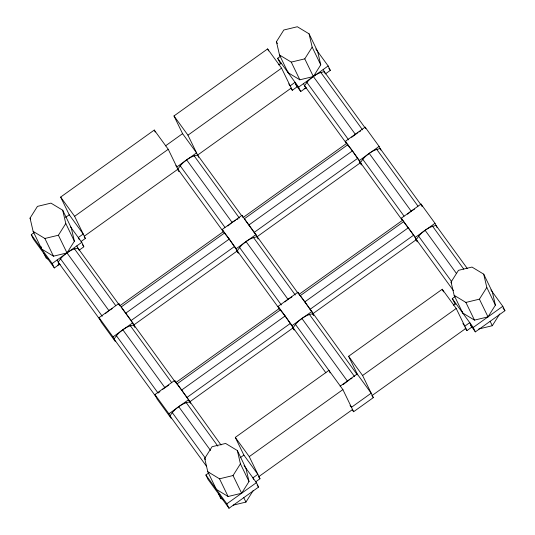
<?xml version="1.0" encoding="UTF-8"?>
<svg xmlns="http://www.w3.org/2000/svg" width="535" height="535" viewBox="0 0 535 535"><rect width="100%" height="100%" fill="white"/><g stroke="black" fill="none" stroke-linecap="round" stroke-linejoin="round"><path stroke-width="0.8" d="M325.882 372.821L293.173 327.808L285.108 315.984L279.196 308.581L237.286 250.902L229.227 239.078L223.316 231.682L119.84 305.759L77.923 248.079C69.945 249.363 62.328 255.302 58.215 262.19L100.125 319.87M84.283 236.216L177.908 169.194C182.02 162.312 189.637 156.374 197.616 155.083L291.241 88.061M453.453 290.665L416.357 239.62C412.064 231.989 405.824 225.543 401.31 218.18L421.025 204.069L422.095 206.283L380.184 148.603C372.199 149.894 364.582 155.832 360.476 162.714L256.994 236.791C249.016 238.082 241.399 244.02 237.286 250.902L133.81 324.979C125.825 326.27 118.208 332.208 114.095 339.09L156.013 396.769M364.77 127.39L324.297 71.703C316.319 72.987 308.702 78.926 304.589 85.814L346.499 143.494L352.411 150.89L360.476 162.714L402.387 220.393L298.911 294.471M467.383 268.603L436.065 225.509C428.087 226.793 420.47 232.732 416.357 239.62L312.881 313.697C304.897 314.981 297.279 320.92 293.173 327.808L189.691 401.885C181.713 403.169 174.096 409.108 169.983 415.996L206.597 466.38M30.06 218.093L37.443 206.383L50.965 203.126L62.702 210.222L71.295 227.923L74.378 241.218L66.995 252.921L53.473 256.185L41.73 249.083L33.137 231.387L30.06 218.093L30.676 219.357M33.137 231.387L44.88 238.483L58.402 235.226L65.785 223.516L62.702 210.222M276.435 41.717L283.817 30.007L297.34 26.75L309.083 33.845L317.676 51.547L320.753 64.842L313.37 76.545L299.847 79.809L288.111 72.706L279.517 55.011L276.435 41.717L277.357 43.609M279.517 55.011L291.254 62.107L304.776 58.85L312.159 47.14L309.083 33.845M204.698 458.415L212.081 446.705L225.603 443.448L237.346 450.544L245.939 468.239L249.016 481.533L241.633 493.243L228.111 496.5L216.374 489.405L207.781 471.709L204.698 458.415L205.313 459.679M207.781 471.709L219.517 478.805L233.039 475.541L240.422 463.838L237.346 450.544M233.207 505.16L245.933 502.091L253.316 490.388M451.072 282.039L458.462 270.329L471.984 267.072L483.72 274.167L492.314 291.863L495.39 305.157L488.007 316.867L474.485 320.124L462.748 313.028L454.155 295.333L451.072 282.039L451.687 283.303M454.155 295.333L465.891 302.429L479.413 299.165L486.796 287.462L483.72 274.167M478.785 328.978L492.307 325.715L499.69 314.012M105.281 313.677L108.906 310.601L112.216 308.628M227.863 225.997L232.096 222.413L235.407 220.44M351.656 137.301L357.928 132.647M158.741 392.623L159.952 391.6M162.373 389.554L168.766 385.133M284.954 301.874L287.977 299.312L291.95 296.945M407.536 214.201L411.168 211.124L414.478 209.152M343.122 384.611L349.342 379.837M69.349 215.003L60.649 197.081L154.267 130.058L168.237 149.285L178.984 171.407L177.54 169.421M182.682 133.87L173.982 115.948L267.6 48.926L281.57 68.152L292.317 90.275L297.239 86.75L295.093 82.323L290.164 85.847L288.719 83.861M59.733 264.083L54.363 267.928L33.404 239.091L31.257 234.664L33.939 232.745M280.735 64.026L277.632 58.288L280.32 56.369M65.544 217.424L69.242 214.782L83.213 234.009L78.284 237.533L79.361 239.747M165.489 145.874L182.575 133.65L196.546 152.876L176.831 166.98L175.868 165.656M278.661 64.862L281.122 63.097M81.046 241.519L85.359 238.429L74.619 216.307L168.237 149.285M198.692 157.297L187.952 135.174L281.57 68.152M54.363 267.928L52.209 263.508L81.775 242.342L70.346 226.613M306.114 87.707L300.737 91.552L298.59 87.131L328.149 65.965L315.77 48.926M78.999 250.293L83.928 246.762L81.775 242.342M328.149 65.965L330.302 70.386L325.374 73.917L323.227 69.49M99.055 317.656L113.025 336.883L115.172 341.303L101.202 322.077L99.055 317.656L118.763 303.546L132.733 322.772L134.88 327.193L133.436 325.206M177.908 169.194L223.316 231.682L222.239 229.468L241.947 215.358L255.924 234.584L258.071 239.005M241.947 215.358L243.024 217.571L346.499 143.494L345.429 141.28L365.137 127.169L379.108 146.396L380.9 150.081M224.6 232.932L121.124 307.01L130.527 319.923M347.79 144.744L244.308 218.822L297.948 293.147M125.745 313.156L229.227 239.078M248.935 224.967L352.411 150.89M234.477 246.521L131.001 320.605L132.205 322.478M254.192 232.417L357.668 158.333M113.025 336.883L132.733 322.772M236.911 251.129L238.363 253.115L236.209 248.695L255.924 234.584M359.62 162.279L361.546 164.927L359.4 160.507L379.108 146.396M154.936 394.556L168.906 413.782L171.06 418.209L157.083 398.983L154.936 394.556L174.644 380.445L188.621 399.672L190.406 403.357M175.721 382.659L279.196 308.581L278.126 306.368L297.834 292.257L311.805 311.484L313.597 315.168M176.149 383.073L177.005 383.909L280.487 309.832M299.339 294.885L300.195 295.721L403.671 221.644M177.005 383.909L181.632 390.062L285.108 315.984M300.195 295.721L304.823 301.874L408.299 227.796M221.008 444.98L186.889 397.505L290.365 323.428M357.313 374.834L310.073 309.317L413.555 235.239M168.906 413.782L188.621 399.672M292.317 327.366L294.243 330.021L292.097 325.594L311.805 311.484M415.508 239.178L417.434 241.833L415.287 237.406L434.995 223.296L421.025 204.069M243.987 455.325L235.286 437.403L328.911 370.38L330.135 372.908M357.32 374.186L348.619 356.27L442.244 289.248L456.215 308.474L466.955 330.597L471.883 327.066L469.737 322.645L464.808 326.169L462.882 323.521M244.034 465.617L256.419 482.664L258.565 487.084L229 508.25L208.041 479.413L205.895 474.986L208.971 472.779M455.372 304.348L452.269 298.61L454.957 296.684M240.182 457.746L243.88 455.098L257.85 474.324L252.921 477.855L253.637 479.327M340.133 386.196L357.213 373.965L371.183 393.192L351.475 407.302L350.03 405.316M453.299 305.184L455.76 303.419M255.69 481.834L259.997 478.751L249.256 456.629L342.882 389.607L295.3 324.177M352.177 409.736L353.622 411.729L373.33 397.619L362.59 375.496L456.215 308.474M258.927 476.538L352.545 409.516M372.26 395.405L465.878 328.383M229 508.25L226.853 503.823L256.419 482.664M502.793 306.281L504.94 310.708L475.374 331.874L473.228 327.447L502.793 306.281L490.883 289.896M359.252 131.857L360.583 131.068M236.731 219.651L238.055 218.862M350.666 379.047L351.99 378.258M304.147 88.656L306.528 88.081M57.767 265.032L60.154 264.457M48.103 259.187L46.03 257.937L43.883 253.51M219.905 494.668L218.521 493.832L220.667 498.252L223.429 499.924M328.838 68.373L330.302 70.386M502.994 308.026L504.94 310.708M320.652 72.205L362.569 129.885M376.54 149.111L417.969 206.122M432.42 226.011L463.738 269.105M355.28 134.225L313.37 76.545L304.776 58.85M369.257 153.451L411.168 211.124M425.138 230.351L456.455 273.445M306.715 82.183L348.626 139.862M362.603 159.082L404.032 216.1M418.484 235.988L451.727 281.731M345.429 141.28L359.4 160.507M401.31 218.18L415.287 237.406M277.632 58.288L298.59 87.131M452.269 298.61L473.228 327.447M295.494 84.343L300.737 91.552M470.439 325.079L475.374 331.874M290.873 88.288L292.317 90.275M465.029 327.942L466.955 330.597M173.982 115.948L187.952 135.174M348.619 356.27L362.59 375.496M197.616 155.083L241.559 215.551M312.56 313.985L313.49 315.269M371.885 395.626L373.33 397.619M193.971 155.585L239.379 218.073M253.349 237.299L295.266 294.972M309.237 314.199L354.638 376.68M186.688 159.925L232.096 222.413M246.067 241.639L287.977 299.312M301.954 318.539L347.355 381.02M180.034 165.562L224.954 227.375M239.412 247.27L281.323 304.95M222.239 229.468L236.209 248.695M278.126 306.368L292.097 325.594M60.649 197.081L74.619 216.307M235.286 437.403L249.256 456.629M84.396 237.105L85.359 238.429M258.552 476.765L259.997 478.751M82.497 244.796L83.487 246.167M257.134 485.118L258.565 487.084M175.239 381.997L133.008 323.728M74.278 248.581L115.707 305.599M130.159 325.487L171.595 382.498M186.046 402.387L217.845 446.143M108.906 310.601L66.995 252.921L58.402 235.226M122.876 329.827L164.793 387.5M178.764 406.727L210.563 450.483M60.341 258.559L102.252 316.238M116.222 335.465L158.139 393.138M172.109 412.365L205.353 458.107M31.257 234.664L52.209 263.508M205.895 474.986L226.853 503.823M304.823 301.874L310.073 309.317M181.632 390.062L186.889 397.505M486.796 287.462L495.39 305.157M479.413 299.165L488.007 316.867M490.16 321.294L492.307 325.715M434.995 223.296L437.142 227.723M465.891 302.429L474.485 320.124M365.137 127.169L365.853 128.641M442.244 289.248L443.528 291.903M312.159 47.14L320.753 64.842M303.512 83.6L305.666 88.028M291.254 62.107L299.847 79.809M267.6 48.926L268.57 50.919M297.834 292.257L298.55 293.735M342.882 389.607L353.622 411.729M154.267 130.058L155.237 132.051M240.422 463.838L249.016 481.533M233.039 475.541L241.633 493.243M243.779 497.67L245.933 502.091M174.644 380.445L175.366 381.923M219.517 478.805L228.111 496.5M118.763 303.546L119.84 305.759M76.846 245.866L78.638 249.557M65.785 223.516L74.378 241.218M57.138 259.977L59.285 264.404M44.88 238.483L53.473 256.185M462.387 311.464L462.748 313.028M287.743 71.148L288.111 72.706M220.306 496.694L220.667 498.252M41.188 246.742L41.549 248.307"/></g></svg>
